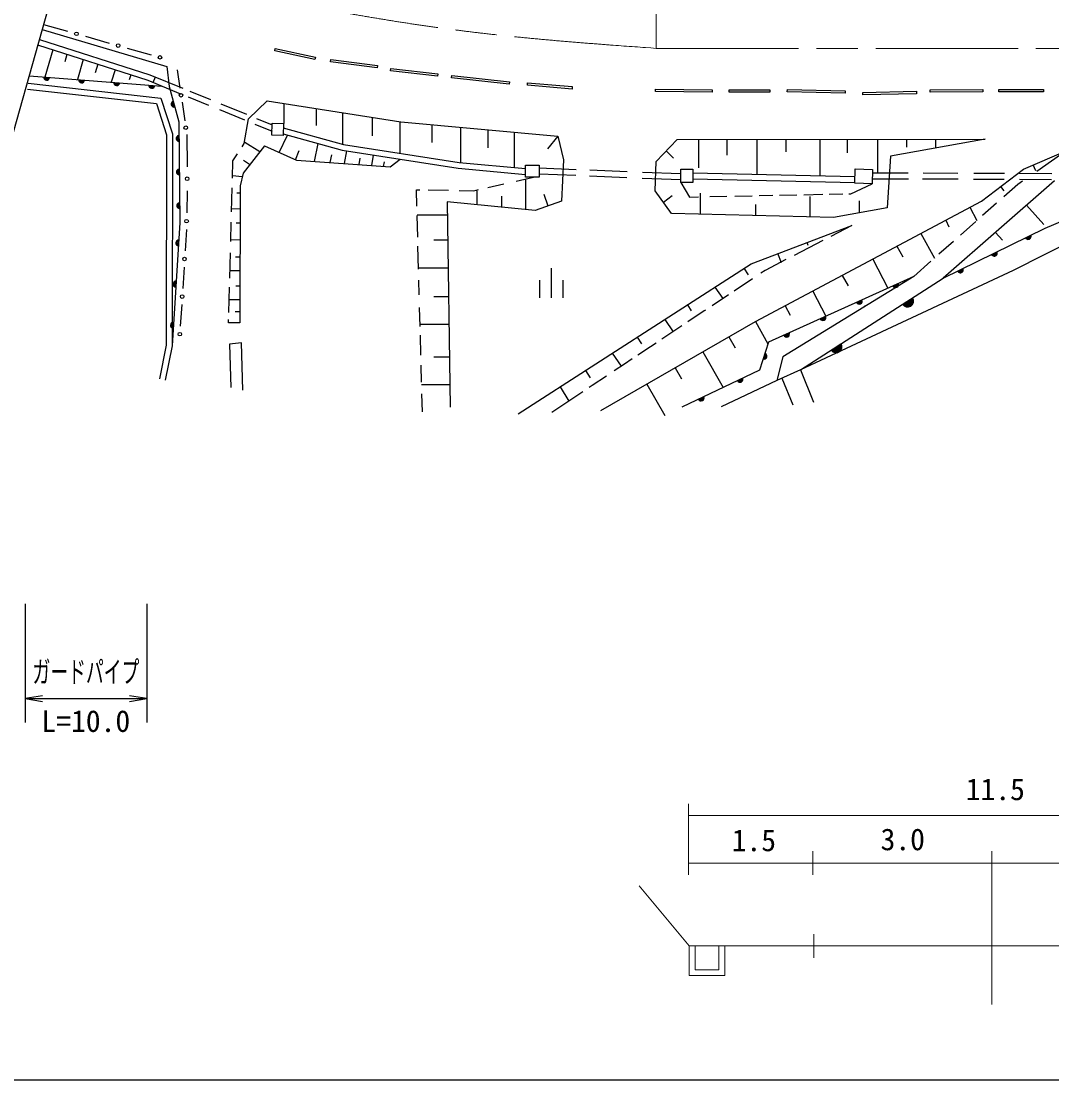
# Model space of a CAD drawing. Units: millimetres, scale not verified. Extents: x 40000 to 680000, y 20000 to 380000.
# Drawn here: x 274738 to 361614, y 205000 to 294223 of the extents above; entities that cross this region are included whole.
import ezdxf
from ezdxf.enums import TextEntityAlignment as Align

# ---------------------------------------------------------------- set-up
doc = ezdxf.new("R2010")
doc.units = ezdxf.units.MM
doc.header["$LTSCALE"] = 1000
doc.linetypes.add('CHAIN', pattern=[18.5, 12, -1.5, 3.5, -1.5])
for name, color, linetype, lineweight in [('M-BGD', 7, 'Continuous', 25), ('M-BMK', 2, 'CHAIN', 13), ('M-BMK-SRVR', 3, 'Continuous', 25), ('M-STR-HTXT', 7, 'Continuous', 13), ('M-STR-STR3', 7, 'Continuous', 25), ('M-TTL-BAND', 7, 'Continuous', 25)]:
    doc.layers.add(name, color=color, linetype=linetype, lineweight=lineweight)
doc.styles.add('ＭＳ ゴシック', font='')
doc.styles.get('ＭＳ ゴシック').set_extended_font_data('MS Gothic')

# ---------------------------------------------------------------- blocks, each defined once
blk = doc.blocks.new('open_arrow')
at = {"color": 0, "linetype": 'Continuous', "lineweight": -2}
blk.add_lwpolyline([(7.5, 1.25), (0, 0), (7.5, -1.25)], dxfattribs=at)

msp = doc.modelspace()

# ---------------------------------------------------------------- linework, layer by layer
at = {"layer": 'M-BGD'}
for p, q in [((276627, 293938), (278640, 293371)), ((276274, 292691), (285594, 289714)), ((276505, 293509), (287010, 290398)), ((280150, 292946), (282163, 292379)), ((276122, 292215), (285423, 289244)), ((277398, 291807), (276725, 289511)), ((283673, 291954), (285686, 291387)), ((296116, 291717), (296159, 291912)), ((296159, 291912), (299541, 291180)), ((278600, 291423), (278405, 290806)), ((279961, 290988), (279490, 289300)), ((299498, 290985), (296116, 291717)), ((299541, 291180), (299498, 290985)), ((300804, 290808), (300831, 291006)), ((300831, 291006), (304770, 290483)), ((281191, 290596), (280968, 289877)), ((282650, 290129), (282327, 289084)), ((287010, 290398), (287225, 288710)), ((287893, 290126), (288123, 288563)), ((304744, 290285), (300804, 290808)), ((304770, 290483), (304744, 290285)), ((305863, 290040), (305886, 290239)), ((309838, 289587), (305863, 290040)), ((305886, 290239), (309860, 289786)), ((275403, 289612), (286607, 288757)), ((283972, 289707), (283853, 289284)), ((285423, 289244), (288177, 288112)), ((285594, 289714), (288355, 288580)), ((285864, 289062), (286054, 289525)), ((309860, 289786), (309838, 289587)), ((311024, 289447), (311046, 289646)), ((315871, 288924), (311024, 289447)), ((311046, 289646), (315892, 289123)), ((315892, 289123), (315871, 288924)), ((275267, 288493), (286133, 287285)), ((275322, 288990), (286507, 287747)), ((287225, 288710), (288040, 285751)), ((288964, 288330), (290708, 287613)), ((317409, 288819), (317426, 289019)), ((321175, 288505), (317409, 288819)), ((317426, 289019), (321191, 288705)), ((321191, 288705), (321175, 288505)), ((328196, 288296), (328199, 288496)), ((332973, 288226), (328196, 288296)), ((328199, 288496), (332975, 288426)), ((332975, 288426), (332973, 288226)), ((334405, 288426), (337857, 288426)), ((334405, 288226), (334405, 288426)), ((337857, 288226), (334405, 288226)), ((337857, 288426), (337857, 288226)), ((339317, 288261), (339321, 288461)), ((344198, 288156), (339317, 288261)), ((339321, 288461), (344202, 288356)), ((344202, 288356), (344198, 288156)), ((345679, 288219), (350199, 288312)), ((345683, 288019), (345679, 288219)), ((350199, 288312), (350203, 288112)), ((351369, 288445), (355796, 288458)), ((351370, 288245), (351369, 288445)), ((355796, 288258), (351370, 288245)), ((355796, 288458), (355796, 288258)), ((357136, 288461), (360902, 288461)), ((357136, 288261), (357136, 288461)), ((360902, 288261), (357136, 288261)), ((360902, 288461), (360902, 288261)), ((286507, 287747), (287502, 284723)), ((288296, 287392), (288526, 285830)), ((288818, 287849), (290531, 287146)), ((293902, 285991), (295475, 287513)), ((295475, 287513), (306739, 285737)), ((350203, 288112), (345683, 288019)), ((286133, 287285), (287001, 284643)), ((291445, 286770), (293560, 285902)), ((291568, 287261), (293728, 286373)), ((296887, 287290), (296887, 285598)), ((299592, 286864), (299592, 285435)), ((301830, 286511), (301830, 283848)), ((288040, 285751), (288125, 277260)), ((293547, 283911), (293902, 285991)), ((294438, 285541), (295885, 284947)), ((294583, 286022), (295897, 285483)), ((295877, 284622), (295901, 285621)), ((295901, 285621), (296841, 285600)), ((296841, 285600), (296817, 284600)), ((304332, 286117), (304332, 284549)), ((306650, 285751), (306650, 283096)), ((306739, 285737), (319982, 284519)), ((287001, 284643), (286960, 266918)), ((287502, 284723), (287460, 266868)), ((288699, 284658), (288719, 281954)), ((296817, 284600), (295877, 284622)), ((296820, 284719), (301794, 283347)), ((296832, 285234), (301899, 283837)), ((309358, 285496), (309358, 284007)), ((311764, 285275), (311764, 282307)), ((314061, 285064), (314061, 283551)), ((316298, 284858), (316298, 281898)), ((293367, 283636), (293547, 283911)), ((294860, 283223), (293595, 283984)), ((296491, 283150), (297193, 284616)), ((299460, 282401), (299772, 283905)), ((301899, 283837), (311644, 282318)), ((319982, 284519), (319089, 283450)), ((319982, 284519), (320438, 282541)), ((328256, 282399), (330040, 284256)), ((330040, 284256), (356006, 284280)), ((331836, 284257), (331836, 281853)), ((334256, 282922), (334255, 284260)), ((336742, 284262), (336742, 281311)), ((339232, 283222), (339231, 284264)), ((342059, 284267), (342059, 281189)), ((344401, 283115), (344400, 284269)), ((346929, 284271), (346929, 281447)), ((356006, 284280), (348026, 282833)), ((349399, 283608), (349398, 284274)), ((351822, 283565), (351822, 284276)), ((292583, 282439), (292969, 283030)), ((295241, 283704), (293438, 281424)), ((295241, 283704), (297932, 282511)), ((297865, 282540), (298176, 283330)), ((300778, 282307), (300932, 282962)), ((301794, 283347), (311583, 281821)), ((301989, 282220), (302182, 283287)), ((304291, 282055), (304444, 282934)), ((329730, 282686), (329107, 283285)), ((359219, 281758), (362828, 283305)), ((362828, 283305), (360338, 281565)), ((292544, 281003), (292583, 282439)), ((293998, 282132), (293468, 282491)), ((297932, 282511), (305843, 281944)), ((303225, 282132), (303320, 282687)), ((305279, 281984), (305364, 282377)), ((305843, 281944), (306674, 282586)), ((311644, 282318), (317239, 281814)), ((317239, 282078), (318412, 282078)), ((317239, 281078), (317239, 282078)), ((318412, 282078), (318412, 281078)), ((320438, 282541), (320286, 279040)), ((328184, 279916), (328256, 282399)), ((348026, 282833), (347737, 278494)), ((360264, 281607), (360047, 282113)), ((293366, 281098), (292548, 281176)), ((293438, 281424), (293198, 280336)), ((311583, 281821), (317239, 281311)), ((316458, 280745), (317916, 281078)), ((318412, 281078), (317239, 281078)), ((318412, 281856), (321527, 281730)), ((318412, 281356), (321504, 281231)), ((322653, 281184), (325783, 281057)), ((322676, 281683), (325806, 281556)), ((327114, 281503), (330334, 281373)), ((330334, 281740), (331353, 281740)), ((330334, 280640), (330334, 281740)), ((331353, 281740), (331353, 280640)), ((331353, 281435), (345015, 281121)), ((344997, 280573), (345037, 281772)), ((345037, 281772), (346507, 281724)), ((346507, 281724), (346468, 280525)), ((346498, 281449), (349503, 281438)), ((350756, 281433), (353689, 281422)), ((355034, 281417), (357632, 281407)), ((355688, 279061), (359219, 281758)), ((358854, 281403), (361604, 281392)), ((292466, 278147), (292521, 280175)), ((293198, 280336), (293171, 268789)), ((314087, 280205), (315420, 280509)), ((317288, 278352), (317288, 280935)), ((327090, 281004), (330334, 280872)), ((331353, 280640), (330334, 280640)), ((330334, 280640), (331080, 279401)), ((331353, 280935), (344999, 280621)), ((344666, 279683), (346468, 280525)), ((346468, 280525), (344997, 280573)), ((346482, 280949), (349533, 280937)), ((350725, 280933), (353720, 280922)), ((361843, 280780), (352467, 272560)), ((355004, 280917), (357601, 280907)), ((357600, 279920), (357310, 280300)), ((358743, 280449), (357560, 279406)), ((359143, 280729), (358743, 280449)), ((358884, 280903), (361574, 280892)), ((288734, 279927), (288694, 278064)), ((293196, 279731), (292927, 279731)), ((308061, 280014), (308328, 280010)), ((308097, 278632), (308061, 280014)), ((309038, 279997), (310757, 279968)), ((311648, 279953), (312891, 279932)), ((312891, 279932), (313294, 280024)), ((313166, 278747), (313166, 279927)), ((315244, 278548), (315244, 279464)), ((318799, 279637), (319137, 278648)), ((329558, 278011), (328184, 279916)), ((329623, 279490), (328879, 278953)), ((331080, 279401), (331818, 279417)), ((331996, 277951), (331996, 279724)), ((332789, 279437), (334220, 279466)), ((334894, 279480), (336360, 279511)), ((336931, 279523), (338100, 279547)), ((338671, 279559), (340126, 279589)), ((340709, 279601), (342300, 279634)), ((341236, 277722), (341236, 279459)), ((342848, 279645), (344006, 279669)), ((344497, 279679), (344666, 279683)), ((293193, 278379), (292473, 278409)), ((318054, 278278), (310646, 278989)), ((310646, 278989), (310899, 261687)), ((320286, 279040), (318054, 278278)), ((336649, 268907), (355688, 279061)), ((336670, 277835), (336670, 278776)), ((347737, 278494), (343204, 277674)), ((345391, 278069), (345391, 279090)), ((354714, 278541), (355304, 277415)), ((356961, 278878), (355782, 277837)), ((360929, 277080), (359492, 278719)), ((361045, 276790), (365235, 278545)), ((310662, 277862), (308118, 277862)), ((308166, 276019), (308118, 277859)), ((343204, 277674), (329558, 278011)), ((288125, 277260), (287460, 266868)), ((288664, 276667), (288550, 274858)), ((292398, 275642), (292442, 277271)), ((293190, 277188), (292872, 277188)), ((336269, 273779), (344753, 276992)), ((344753, 276992), (342984, 276077)), ((352467, 272560), (361045, 276790)), ((352667, 277449), (352939, 276880)), ((355208, 277331), (353911, 276186)), ((293187, 275808), (292401, 275776)), ((310693, 275777), (309519, 275777)), ((342316, 275732), (339899, 274482)), ((350571, 276332), (351720, 274253)), ((357445, 275770), (356873, 276423)), ((364416, 276282), (358352, 273199)), ((308237, 273323), (308186, 275250)), ((341080, 275309), (340984, 275564)), ((348555, 275257), (349056, 274360)), ((353318, 275663), (352083, 274573)), ((292314, 272574), (292372, 274709)), ((292818, 274374), (293184, 274373)), ((339205, 274123), (337454, 273218)), ((338818, 273863), (338526, 274634)), ((346515, 274169), (347787, 271722)), ((351425, 273992), (349976, 272714)), ((288465, 273501), (288352, 271692)), ((293181, 273184), (292331, 273184)), ((310728, 273399), (308235, 273399)), ((316619, 261116), (336269, 273779)), ((319416, 273409), (319416, 270909)), ((336043, 272837), (335680, 273399)), ((337454, 273218), (337088, 272973)), ((358352, 273199), (340416, 264848)), ((308294, 271158), (308262, 272404)), ((318416, 272409), (318416, 270909)), ((320416, 270909), (320416, 272409)), ((336389, 272509), (334834, 271474)), ((349976, 272714), (337720, 267161)), ((349976, 272714), (338949, 265932)), ((340416, 264848), (352467, 272560)), ((343943, 272797), (344458, 271908)), ((292235, 269666), (292293, 271802)), ((292845, 271912), (293178, 271911)), ((333211, 271808), (333889, 270845)), ((341464, 271475), (342561, 269355)), ((293175, 270748), (292264, 270747)), ((310763, 270990), (309527, 270990)), ((334372, 271166), (332979, 270239)), ((288267, 270335), (288153, 268526)), ((292764, 269747), (293173, 269746)), ((308365, 268488), (308323, 270090)), ((330896, 270317), (331222, 269814)), ((332320, 269801), (330933, 268878)), ((332423, 269869), (332320, 269801)), ((339130, 270230), (339554, 269456)), ((292211, 268789), (292219, 269082)), ((293171, 268789), (292211, 268789)), ((310797, 268646), (308361, 268646)), ((323599, 261410), (336649, 268907)), ((328981, 269082), (329682, 268045)), ((336649, 268907), (337674, 267020)), ((308428, 266087), (308385, 267747)), ((329922, 268205), (328742, 267419)), ((330429, 268542), (329922, 268205)), ((286960, 266918), (286390, 264067)), ((287460, 266868), (286880, 263969)), ((293304, 267109), (292291, 267003)), ((292291, 267003), (292398, 263349)), ((293411, 263136), (293304, 267109)), ((326657, 267585), (327029, 267037)), ((328251, 267093), (327776, 266776)), ((334395, 267612), (334922, 266697)), ((337720, 267161), (336966, 264821)), ((310838, 265900), (309517, 265900)), ((324565, 266236), (325310, 265136)), ((327776, 266776), (326728, 266079)), ((332205, 266354), (333900, 263353)), ((338949, 265932), (338434, 263948)), ((308489, 263803), (308451, 265226)), ((325587, 265319), (324724, 264746)), ((326247, 265759), (325587, 265319)), ((329867, 265011), (330392, 264075)), ((322306, 264780), (322697, 264177)), ((324080, 264316), (322864, 263508)), ((336966, 264821), (330421, 261687)), ((340416, 264848), (338434, 263948)), ((338847, 264136), (339795, 261876)), ((340416, 264848), (341530, 262109)), ((310872, 263568), (308495, 263568)), ((320167, 263402), (320913, 262209)), ((322864, 263508), (322622, 263346)), ((327464, 263630), (328991, 261003)), ((338434, 263948), (333753, 261727)), ((308555, 261295), (308514, 262823)), ((322075, 262983), (319457, 261240))]:
    msp.add_line(p, q, dxfattribs=at)
for centre in [(279395, 293159), (282918, 292167), (286441, 291175), (288209, 287978), (288613, 285244), (288726, 280941), (288679, 277366), (288508, 274180), (288309, 271014), (288111, 267848)]:
    msp.add_circle(centre, 150, dxfattribs=at)
for centre, radius, start, end in [((276881, 289499), 250, 175.63649, 355.63649), ((276881, 289499), 200, 175.63649, 355.63649), ((276881, 289499), 150, 175.63649, 355.63649), ((276881, 289499), 100, 175.63649, 355.63649), ((276881, 289499), 50, 175.63649, 355.63649), ((279836, 289274), 250, 175.63649, 355.63649), ((279836, 289274), 200, 175.63649, 355.63649), ((279836, 289274), 150, 175.63649, 355.63649), ((279836, 289274), 100, 175.63649, 355.63649), ((279836, 289274), 50, 175.63649, 355.63649), ((282792, 289048), 250, 175.63649, 355.63649), ((282792, 289048), 200, 175.63649, 355.63649), ((282792, 289048), 150, 175.63649, 355.63649), ((282792, 289048), 100, 175.63649, 355.63649), ((282792, 289048), 50, 175.63649, 355.63649), ((285747, 288823), 250, 175.63649, 355.63649), ((285747, 288823), 200, 175.63649, 355.63649), ((285747, 288823), 150, 175.63649, 355.63649), ((285747, 288823), 100, 175.63649, 355.63649), ((285747, 288823), 50, 175.63649, 355.63649), ((287632, 287231), 250, 105.39555, 285.39555), ((287632, 287231), 200, 105.39555, 285.39555), ((287632, 287231), 150, 105.39555, 285.39555), ((287632, 287231), 100, 105.39555, 285.39555), ((287632, 287231), 50, 105.39555, 285.39555), ((288054, 284336), 250, 90.57873, 270.57873), ((288054, 284336), 200, 90.57873, 270.57873), ((288054, 284336), 150, 90.57873, 270.57873), ((288054, 284336), 100, 90.57873, 270.57873), ((288054, 284336), 50, 90.57873, 270.57873), ((288082, 281505), 250, 90.57873, 270.57873), ((288082, 281505), 200, 90.57873, 270.57873), ((288082, 281505), 150, 90.57873, 270.57873), ((288082, 281505), 100, 90.57873, 270.57873), ((288082, 281505), 50, 90.57873, 270.57873), ((288111, 278675), 250, 90.57873, 270.57873), ((288111, 278675), 200, 90.57873, 270.57873), ((288111, 278675), 150, 90.57873, 270.57873), ((288111, 278675), 100, 90.57873, 270.57873), ((288111, 278675), 50, 90.57873, 270.57873), ((288014, 275528), 250, 86.33689, 266.33689), ((288014, 275528), 200, 86.33689, 266.33689), ((359616, 276085), 250, 206.24437, 26.24437), ((359616, 276085), 200, 206.24437, 26.24437), ((359616, 276085), 150, 206.24437, 26.24437), ((359616, 276085), 100, 206.24437, 26.24437), ((359616, 276085), 50, 206.24437, 26.24437), ((288014, 275528), 150, 86.33689, 266.33689), ((288014, 275528), 100, 86.33689, 266.33689), ((288014, 275528), 50, 86.33689, 266.33689), ((356756, 274675), 250, 206.24437, 26.24437), ((356756, 274675), 200, 206.24437, 26.24437), ((356756, 274675), 150, 206.24437, 26.24437), ((356756, 274675), 100, 206.24437, 26.24437), ((356756, 274675), 50, 206.24437, 26.24437), ((353897, 273265), 250, 206.24437, 26.24437), ((353897, 273265), 200, 206.24437, 26.24437), ((353897, 273265), 150, 206.24437, 26.24437), ((353897, 273265), 100, 206.24437, 26.24437), ((353897, 273265), 50, 206.24437, 26.24437), ((287793, 272064), 250, 86.33689, 266.33689), ((287793, 272064), 200, 86.33689, 266.33689), ((287793, 272064), 150, 86.33689, 266.33689), ((287793, 272064), 100, 86.33689, 266.33689), ((287793, 272064), 50, 86.33689, 266.33689), ((348444, 272020), 250, 204.37406, 24.37406), ((348444, 272020), 200, 204.37406, 24.37406), ((348444, 272020), 150, 204.37406, 24.37406), ((348444, 272020), 100, 204.37406, 24.37406), ((348444, 272020), 50, 204.37406, 24.37406), ((348598, 271867), 150, 31.596, 211.596), ((348598, 271867), 100, 31.596, 211.596), ((348598, 271867), 50, 31.596, 211.596), ((345380, 270632), 250, 204.37406, 24.37406), ((345380, 270632), 200, 204.37406, 24.37406), ((345380, 270632), 150, 204.37406, 24.37406), ((345380, 270632), 100, 204.37406, 24.37406), ((345380, 270632), 50, 204.37406, 24.37406), ((349454, 270632), 500, 212.61997, 32.61997), ((349454, 270632), 500, 212.61997, 32.61997), ((349454, 270632), 450, 212.61997, 32.61997), ((349454, 270632), 400, 212.61997, 32.61997), ((349454, 270632), 350, 212.61997, 32.61997), ((349454, 270632), 300, 212.61997, 32.61997), ((349454, 270632), 250, 212.61997, 32.61997), ((349454, 270632), 200, 212.61997, 32.61997), ((349454, 270632), 150, 212.61997, 32.61997), ((349454, 270632), 100, 212.61997, 32.61997), ((349454, 270632), 50, 212.61997, 32.61997), ((345841, 270171), 50, 31.596, 211.596), ((287571, 268600), 250, 86.33689, 266.33689), ((287571, 268600), 200, 86.33689, 266.33689), ((287571, 268600), 150, 86.33689, 266.33689), ((287571, 268600), 100, 86.33689, 266.33689), ((287571, 268600), 50, 86.33689, 266.33689), ((342316, 269244), 250, 204.37406, 24.37406), ((342316, 269244), 200, 204.37406, 24.37406), ((342316, 269244), 150, 204.37406, 24.37406), ((342316, 269244), 100, 204.37406, 24.37406), ((342316, 269244), 50, 204.37406, 24.37406), ((339252, 267855), 250, 204.37406, 24.37406), ((339252, 267855), 200, 204.37406, 24.37406), ((339252, 267855), 150, 204.37406, 24.37406), ((339252, 267855), 100, 204.37406, 24.37406), ((339252, 267855), 50, 204.37406, 24.37406), ((343429, 266776), 500, 212.61997, 32.61997), ((343429, 266776), 500, 212.61997, 32.61997), ((343429, 266776), 450, 212.61997, 32.61997), ((343429, 266776), 400, 212.61997, 32.61997), ((343429, 266776), 350, 212.61997, 32.61997), ((343429, 266776), 300, 212.61997, 32.61997), ((343429, 266776), 250, 212.61997, 32.61997), ((343429, 266776), 200, 212.61997, 32.61997), ((343429, 266776), 150, 212.61997, 32.61997), ((343429, 266776), 100, 212.61997, 32.61997), ((343429, 266776), 50, 212.61997, 32.61997), ((337343, 265991), 250, 252.14968, 72.14968), ((337343, 265991), 200, 252.14968, 72.14968), ((337343, 265991), 150, 252.14968, 72.14968), ((337343, 265991), 100, 252.14968, 72.14968), ((337343, 265991), 50, 252.14968, 72.14968), ((335330, 264038), 250, 205.58453, 25.58453), ((335330, 264038), 200, 205.58453, 25.58453), ((335330, 264038), 150, 205.58453, 25.58453), ((335330, 264038), 100, 205.58453, 25.58453), ((335330, 264038), 50, 205.58453, 25.58453), ((332057, 262471), 250, 205.58453, 25.58453), ((332057, 262471), 200, 205.58453, 25.58453), ((332057, 262471), 150, 205.58453, 25.58453), ((332057, 262471), 100, 205.58453, 25.58453), ((332057, 262471), 50, 205.58453, 25.58453)]:
    msp.add_arc(centre, radius, start, end, dxfattribs=at)
at = {"layer": 'M-BMK'}
msp.add_line((377269, 291933), (328269, 291931), dxfattribs=at)
msp.add_open_spline([(328269, 291931), (323427, 292282), (318584, 292633), (313763, 293188), (309557, 293672), (305366, 294310), (301201, 295082), (297655, 295739), (294127, 296493), (290633, 297375), (286900, 298318), (283206, 299407), (279512, 300497)], degree=3, knots=[0, 0, 0, 0, 1, 1, 1, 2, 2, 2, 3, 3, 3, 4, 4, 4, 4], dxfattribs=at)
at = {"layer": 'M-BMK-SRVR'}
msp.add_line((278320, 299923), (271110, 274433), dxfattribs=at)
at = {"layer": 'M-STR-HTXT'}
for p, q in [((328269, 291931), (328269, 337683)), ((330978, 222265), (330978, 228265)), ((383999, 227265), (330978, 227265)), ((341478, 224265), (341478, 222265)), ((356554, 211352), (356554, 224279)), ((383999, 223265), (330978, 223265)), ((331054, 216279), (326840, 221356)), ((341554, 217279), (341554, 215279)), ((331054, 213779), (331054, 216279)), ((387555, 216279), (331054, 216279)), ((331554, 216279), (331554, 214279)), ((333554, 214279), (333554, 216279)), ((334054, 216279), (334054, 213779)), ((331554, 214279), (333554, 214279)), ((334054, 213779), (331054, 213779))]:
    msp.add_line(p, q, dxfattribs=at)
at = {"layer": 'M-STR-STR3'}
for p, q in [((275079, 245128), (275079, 235128)), ((285317, 245128), (285317, 235128)), ((275079, 237128), (285317, 237128))]:
    msp.add_line(p, q, dxfattribs=at)
at = {"layer": 'M-TTL-BAND'}
msp.add_line((40000, 205000), (579000, 205000), dxfattribs=at)

# ---------------------------------------------------------------- block references
at = {"layer": 'M-STR-STR3', "xscale": 193, "yscale": 193}
msp.add_blockref('open_arrow', (275079, 237128), dxfattribs=at)
at = {"layer": 'M-STR-STR3', "xscale": 193, "yscale": 193, "rotation": 180}
msp.add_blockref('open_arrow', (285317, 237128), dxfattribs=at)

# ---------------------------------------------------------------- texts
at = {"layer": 'M-STR-HTXT', "style": 'ＭＳ ゴシック'}
for s, p in [('11.5', (354356, 228022)), ('1.5', (334627, 223718)), ('3.0', (347177, 223801))]:
    msp.add_text(s, height=1833, dxfattribs=at).set_placement(p, align=Align.BOTTOM_LEFT)
at = {"layer": 'M-STR-STR3', "style": 'ＭＳ ゴシック', "width": 0.6}
msp.add_text('ガードパイプ', height=1833, dxfattribs=at).set_placement((275698, 237914), align=Align.BOTTOM_LEFT)
at = {"layer": 'M-STR-STR3', "style": 'ＭＳ ゴシック'}
msp.add_text('L=10.0', height=1833, dxfattribs=at).set_placement((276448, 233770), align=Align.BOTTOM_LEFT)

doc.saveas('drawing.dxf')
